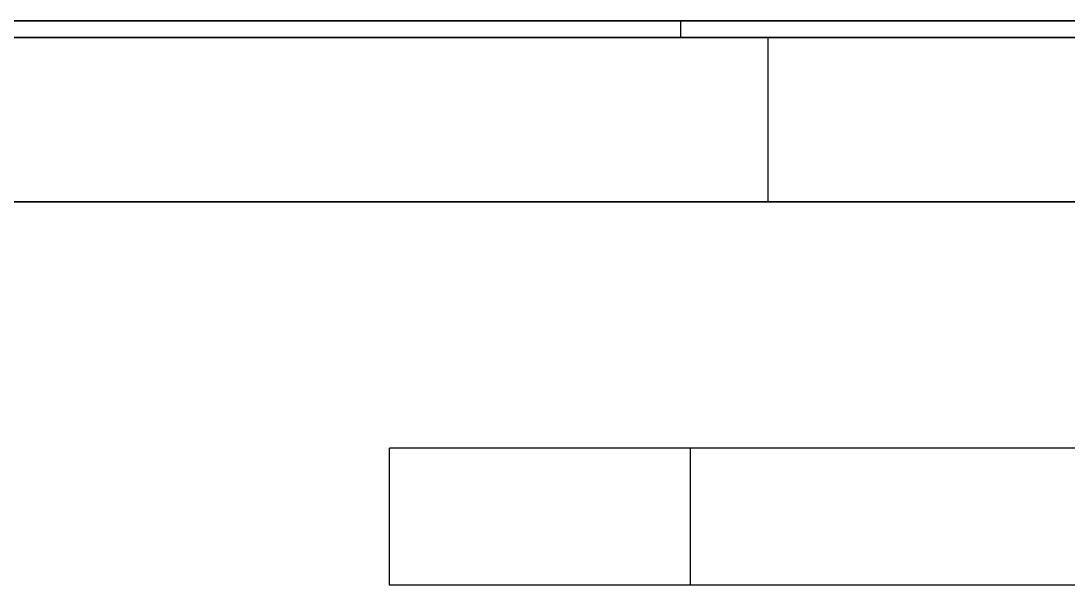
# Model space of a CAD drawing. Header units: millimetres. Extents: x -180 to 1414, y -663 to 972.
# Drawn here: x -118.47 to -80.21, y 766 to 786.6 of the extents above; entities that cross this region are included whole.
import ezdxf

# ---------------------------------------------------------------- set-up
doc = ezdxf.new("R2010")
doc.units = ezdxf.units.MM
doc.layers.add('FRONT', color=8, linetype='Continuous')

msp = doc.modelspace()

# ---------------------------------------------------------------- linework, layer by layer
at = {"layer": 'FRONT'}
for p, q in [((-145.188, 786.6), (-94.363, 786.6)), ((-75.366, 786.6), (-134.634, 786.6)), ((-94.363, 786), (-94.363, 786.6)), ((-94.363, 786.6), (-78.581, 786.6)), ((-146.507, 786), (-91.176, 786)), ((-145.188, 786), (-94.363, 786)), ((-75.366, 786), (-134.634, 786)), ((-64.791, 786), (-133.315, 786)), ((-94.363, 786), (-78.581, 786)), ((-91.176, 786), (-91.176, 780)), ((-91.176, 786), (-64.464, 786)), ((-146.507, 780), (-91.176, 780)), ((-64.791, 780), (-133.315, 780)), ((-91.176, 780), (-64.464, 780)), ((-104.706, 771), (-105, 771)), ((-105, 766), (-105, 771)), ((-103.827, 771), (-104.706, 771)), ((-102.367, 771), (-103.827, 771)), ((-100.335, 771), (-102.367, 771)), ((-97.742, 771), (-100.335, 771)), ((-94.602, 771), (-97.742, 771)), ((-90.933, 771), (-94.602, 771)), ((-93.737, 771), (-94, 771)), ((-94, 766), (-94, 771)), ((-92.95, 771), (-93.737, 771)), ((-91.643, 771), (-92.95, 771)), ((-89.824, 771), (-91.643, 771)), ((-86.755, 771), (-90.933, 771)), ((-87.502, 771), (-89.824, 771)), ((-84.691, 771), (-87.502, 771)), ((-82.092, 771), (-86.755, 771)), ((-81.406, 771), (-84.691, 771)), ((-76.97, 771), (-82.092, 771)), ((-77.666, 771), (-81.406, 771)), ((-104.706, 766), (-105, 766)), ((-103.827, 766), (-104.706, 766)), ((-102.367, 766), (-103.827, 766)), ((-100.335, 766), (-102.367, 766)), ((-97.742, 766), (-100.335, 766)), ((-94.602, 766), (-97.742, 766)), ((-90.933, 766), (-94.602, 766)), ((-93.737, 766), (-94, 766)), ((-92.95, 766), (-93.737, 766)), ((-91.643, 766), (-92.95, 766)), ((-89.824, 766), (-91.643, 766)), ((-86.755, 766), (-90.933, 766)), ((-87.502, 766), (-89.824, 766)), ((-84.691, 766), (-87.502, 766)), ((-82.092, 766), (-86.755, 766)), ((-81.406, 766), (-84.691, 766)), ((-76.97, 766), (-82.092, 766)), ((-77.666, 766), (-81.406, 766))]:
    msp.add_line(p, q, dxfattribs=at)

doc.saveas('drawing.dxf')
